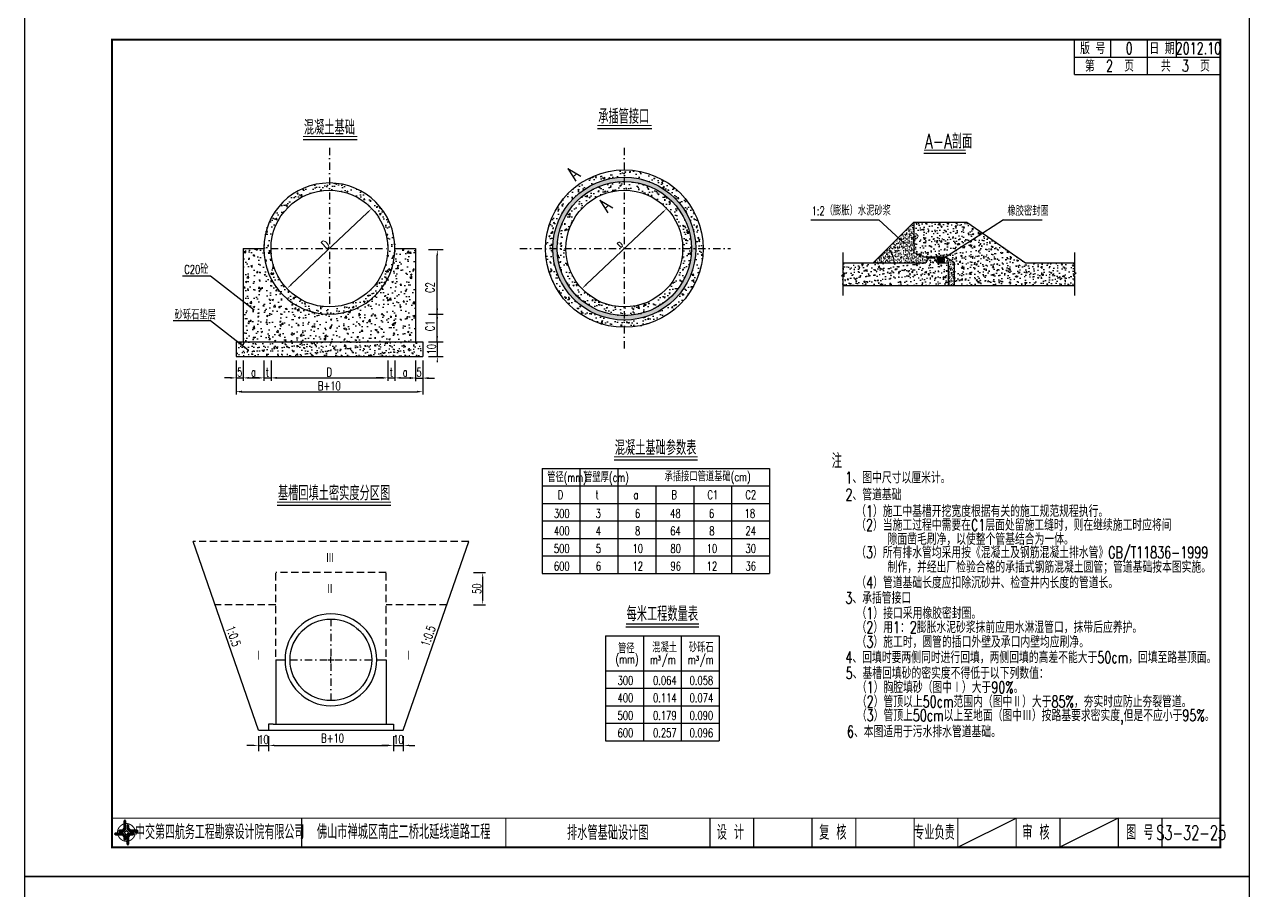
# Model space of a CAD drawing. Extents: x 5781 to 12795, y 1434 to 2653.
# Drawn here: x 10864.7 to 11284.7, y 1788.4 to 2085.4 of the extents above; entities that cross this region are included whole.
import ezdxf
from ezdxf.enums import TextEntityAlignment as Align

# ---------------------------------------------------------------- set-up
doc = ezdxf.new("R2010")
doc.units = 0
doc.header["$LTSCALE"] = 5
doc.linetypes.add('DASHDOT', pattern=[1, 0.5, -0.25, 0, -0.25])
doc.linetypes.add('HIDDEN', pattern=[0.375, 0.25, -0.125])
doc.layers.get('0').update_dxf_attribs({"linetype": 'CONTINUOUS'})
for name, color, linetype in [('中心线', 2, 'DASHDOT'), ('图框', 7, 'CONTINUOUS'), ('填充', 8, 'CONTINUOUS'), ('尺寸标注', 4, 'CONTINUOUS'), ('文字', 7, 'CONTINUOUS'), ('文字字符', 7, 'CONTINUOUS'), ('结构', 7, 'CONTINUOUS'), ('钢筋', 1, 'CONTINUOUS')]:
    doc.layers.add(name, color=color, linetype=linetype)
doc.styles.add('DESIGN', font='romans9_.shx', dxfattribs={"width": 0.8, "bigfont": 'hztxt.shx'})
doc.styles.get("Standard").update_dxf_attribs({"font": 'simplex1.shx', "width": 0.7, "bigfont": 'hztxt.shx'})
doc.styles.add('TEXT', font='simplex1.shx', dxfattribs={"width": 0.7, "bigfont": 'hztxt.shx'})
pattern_1 = [(50, (11296.766, 1796.047), (4.554617, -0.398477), [0.47625, -5.23875]), (355, (11296.766, 1796.047), (-0.88107, 4.776416), [0.381, -4.191]), (100.451, (11297.1457, 1796.014), (3.67356, 4.377917), [0.40475, -4.45225]), (46.1842, (11296.766, 1797.317), (6.77698, -1.05106), [0.71437, -7.85813]), (96.6356, (11297.331, 1797.2295), (5.9351, 6.18564), [0.60712, -6.67837]), (351.184, (11296.766, 1797.317), (5.93512, 6.18563), [0.5715, -6.2865]), (21, (11297.401, 1796.9996), (3.79037, -2.556638), [0.47625, -5.23875]), (326, (11297.401, 1796.9996), (1.54505, 4.6047), [0.381, -4.191]), (71.4514, (11297.717, 1796.7866), (5.33541, 2.04807), [0.40475, -4.45225]), (37.5, (11296.7662, 1796.0471), (0.077215, 2.113876), [0, -4.1402, 0, -4.2545, 0, -4.206875]), (7.5, (11296.7662, 1796.0471), (1.670492, 2.504514), [0, -2.4257, 0, -4.04495, 0, -1.603375]), (327.5, (11295.3501, 1796.0471), (3.389765, -0.143219), [0, -1.5875, 0, -4.953, 0, -6.57225]), (317.5, (11294.715, 1796.047), (3.70323, 0.635662), [0, -2.06375, 0, -3.2893, 0, -4.66725])]

# ---------------------------------------------------------------- blocks, each defined once
blk = doc.blocks.new('series')
at = {"width": 0.75}
for tag, height, p in [('页码', 4, (-35, -19)), ('图名', 5, (-220, -282)), ('图号', 5, (-20, -282))]:
    blk.add_attdef(tag, text='', height=height, dxfattribs=at).set_placement(p, align=Align.MIDDLE_CENTER)
blk = doc.blocks.new('tb')
at = {"lineweight": -3}
h = blk.add_hatch(color=256, dxfattribs=at)
h.paths.add_polyline_path([(-1.23, -0.13), (-3.78, -0.14), (-4.14, -0.41), (-1.4, -0.44), (-0.56, -1.24), (-0.54, -2.62), (-0.27, -2.2), (-0.26, -1.06)])
h.paths.add_polyline_path([(0.13, -1.08), (0.14, -3.86), (0.41, -4.26), (0.44, -1.24), (1.25, -0.43), (2.66, -0.43), (2.26, -0.16), (1.07, -0.15)])
h.paths.add_polyline_path([(1.08, 0.3), (3.62, 0.3), (4.02, 0.56), (1.25, 0.57), (0.43, 1.39), (0.43, 2.8), (0.16, 2.41), (0.15, 1.24)])
h.paths.add_polyline_path([(-0.28, 1.21), (-0.28, 3.99), (-0.56, 4.39), (-0.57, 1.41), (-1.38, 0.6), (-2.74, 0.56), (-2.33, 0.3), (-1.2, 0.29)])
for p, q in [((-0.56, 4.39), (-0.57, 1.41)), ((-1.38, 0.6), (-2.74, 0.56)), ((-0.57, 1.41), (-1.38, 0.6)), ((0.43, 2.8), (0.43, 1.39)), ((0.43, 1.39), (1.25, 0.57)), ((1.25, 0.57), (4.02, 0.56)), ((-4.14, -0.41), (-1.4, -0.44)), ((-1.4, -0.44), (-0.56, -1.24)), ((-0.56, -1.24), (-0.54, -2.62)), ((0.41, -4.26), (0.44, -1.24)), ((0.44, -1.24), (1.25, -0.43)), ((1.25, -0.43), (2.66, -0.43))]:
    blk.add_line(p, q, dxfattribs=at)
at = {"lineweight": -3, "flags": 128}
for points in [[(-0.9, 3.99), (-0.9, 1.58), (-1.53, 0.91), (-2.34, 0.91), (-2.74, 0.56), (-2.33, 0.3), (-1.2, 0.29), (-0.28, 1.21), (-0.28, 3.99), (-0.56, 4.39)], [(-0.04, 0.77), (0.68, 0.04), (-0.04, -0.69), (-0.77, 0.05)], [(3.62, 0.92), (1.43, 0.92), (0.77, 1.54), (0.77, 2.38), (0.43, 2.8), (0.16, 2.41), (0.15, 1.24), (1.08, 0.3), (3.62, 0.3), (4.02, 0.56)], [(-3.73, -0.76), (-1.54, -0.76), (-0.89, -1.39), (-0.89, -2.21), (-0.54, -2.62), (-0.27, -2.2), (-0.26, -1.06), (-1.23, -0.13), (-3.78, -0.14), (-4.14, -0.41)], [(0.75, -3.85), (0.75, -1.43), (1.4, -0.78), (2.26, -0.78), (2.66, -0.43), (2.26, -0.16), (1.07, -0.15), (0.13, -1.08), (0.14, -3.86), (0.41, -4.26)]]:
    blk.add_lwpolyline(points, close=True, dxfattribs=at)
at = {"lineweight": -3, "const_width": 0.35, "flags": 128}
for points in [[(-0.9, 3.02, 0.324167), (-3.16, -0.14)], [(2.88, 0.92, 0.324403), (-0.24, 3.15)], [(0.75, -2.86, 0.325418), (3.02, 0.26)], [(-2.98, -0.76, 0.322976), (0.14, -2.98)]]:
    blk.add_lwpolyline(points, format="xyb", dxfattribs=at)
blk = doc.blocks.new('DIM')
at = {"layer": '尺寸标注'}
blk.add_solid([(-1, -0.125), (-1, 0.125), (0, 0)], dxfattribs=at)
blk = doc.blocks.new('123')
at = {"layer": '图框'}
blk.add_lwpolyline([(6201.38, 2092.12), (6201.38, 2389.12), (5781.38, 2389.12), (5781.38, 2092.12)], close=True, dxfattribs=at)

msp = doc.modelspace()

# ---------------------------------------------------------------- hatches: boundary and pattern name
at = {"layer": '填充'}
h = msp.add_hatch(dxfattribs=at)
h.set_pattern_fill('AR-CONC', color=8, scale=0.025, style=0)
h.set_pattern_definition([(50, (11292.0665, 1796.047), (4.554617, -0.398477), [0.47625, -5.23875]), (355, (11292.0665, 1796.047), (-0.88107, 4.776416), [0.381, -4.191]), (100.451, (11292.446, 1796.014), (3.673563, 4.377917), [0.40475, -4.45225]), (46.1842, (11292.0665, 1797.317), (6.776976, -1.05106), [0.71437, -7.85813]), (96.6356, (11292.631, 1797.2295), (5.93511, 6.18564), [0.60712, -6.67837]), (351.184, (11292.0665, 1797.317), (5.93512, 6.18563), [0.5715, -6.2865]), (21, (11292.7015, 1796.9996), (3.790372, -2.556638), [0.47625, -5.23875]), (326, (11292.7015, 1796.9996), (1.54505, 4.6047), [0.381, -4.191]), (71.4514, (11293.0174, 1796.7866), (5.33541, 2.04807), [0.40475, -4.45225]), (37.5, (11292.0665, 1796.0471), (0.077215, 2.113876), [0, -4.1402, 0, -4.2545, 0, -4.206875]), (7.5, (11292.0665, 1796.0471), (1.670492, 2.504514), [0, -2.4257, 0, -4.04495, 0, -1.603375]), (327.5, (11290.6505, 1796.0471), (3.389765, -0.1432186), [0, -1.5875, 0, -4.953, 0, -6.57225]), (317.5, (11290.0155, 1796.047), (3.70323, 0.635662), [0, -2.06375, 0, -3.2893, 0, -4.66725])])
h.paths.add_polyline_path([(10969.1968, 2031.0095), (10969.1968, 2028.5095, -0.41421356), (10989.1968, 2008.5095), (10991.6968, 2008.5095, 0.41421356)])
h.paths.add_polyline_path([(10969.1968, 2028.5095), (10969.1968, 2031.0095, 0.41421356), (10946.6968, 2008.5095), (10949.1968, 2008.5095, -0.41421356)])
h.paths.add_polyline_path([(10949.1968, 2008.5095), (10946.6968, 2008.5095, 0.0984914), (10948.4095, 1999.8991, 0.30334668), (10969.1968, 1986.0095), (10969.1968, 1988.5095, -0.41421356)])
h.paths.add_polyline_path([(10969.1968, 1988.5095), (10969.1968, 1986.0095, 0.30334668), (10989.9841, 1999.8991, 0.0984914), (10991.6968, 2008.5095), (10989.1968, 2008.5095, -0.41421356)])
h = msp.add_hatch(dxfattribs=at)
h.set_pattern_fill('AR-CONC', color=256, scale=0.021, style=0)
h.set_pattern_definition([(50, (11268.309, 1864.5308), (3.82588, -0.33472), [0.40005, -4.40055]), (355, (11268.309, 1864.531), (-0.7401, 4.01219), [0.32004, -3.52044]), (100.451, (11268.628, 1864.503), (3.08579, 3.67745), [0.33999, -3.73989]), (46.1842, (11268.309, 1865.5976), (5.69266, -0.88289), [0.60007, -6.60082]), (96.6356, (11268.7835, 1865.524), (4.98549, 5.19594), [0.50998, -5.60983]), (351.184, (11268.309, 1865.5976), (4.9855, 5.19593), [0.48006, -5.28066]), (21, (11268.8425, 1865.331), (3.18391, -2.147576), [0.40005, -4.40055]), (326, (11268.8425, 1865.331), (1.29784, 3.86795), [0.32004, -3.52044]), (71.4514, (11269.108, 1865.152), (4.481746, 1.72038), [0.33999, -3.73989]), (37.5, (11268.3091, 1864.5308), (0.064861, 1.775656), [0, -3.477768, 0, -3.57378, 0, -3.533775]), (7.5, (11268.3091, 1864.5308), (1.403213, 2.103792), [0, -2.037588, 0, -3.397758, 0, -1.346835]), (327.5, (11267.1196, 1864.5308), (2.847402, -0.120304), [0, -1.3335, 0, -4.16052, 0, -5.52069]), (317.5, (11266.5862, 1864.5308), (3.110713, 0.533956), [0, -1.73355, 0, -2.763012, 0, -3.92049])])
h.paths.add_polyline_path([(11145.2324, 2003.6197), (11145.2324, 2000.2149), (11145.7789, 2000.2149), (11144.7608, 1999.1968), (11145.2324, 1999.1968), (11145.2324, 1995.8947), (11181.4574, 1995.8947), (11181.4574, 2003.6197), (11177.5734, 2003.6197), (11176.6801, 2005.213), (11174.5801, 2005.213), (11173.6869, 2003.6197)])
h.paths.add_polyline_path([(11224.6618, 1995.8947), (11224.6618, 1999.1968), (11224.1903, 1999.1968), (11225.2084, 2000.2149), (11224.6618, 2000.2149), (11224.6618, 2003.6197), (11207.9287, 2003.6197), (11193.2062, 2013.7871), (11180.7127, 2005.7197), (11181.4574, 2005.7197), (11183.5574, 2003.6197), (11183.5574, 1995.8947)])
h.paths.add_polyline_path([(11169.5945, 2017.5247), (11169.5945, 2007.1435), (11172.8981, 2005.7197), (11180.7127, 2005.7197), (11193.2062, 2013.7871), (11187.794, 2017.5247)])
h = msp.add_hatch(dxfattribs=at)
h.set_pattern_fill('AR-SAND', color=256, scale=0.021, style=0)
h.set_pattern_definition([(37.5, (11268.3091, 1859.6944), (-0.0336007, 1.0277678), [0, -0.810768, 0, -0.90678, 0, -0.866775]), (7.5, (11268.3091, 1859.6944), (0.943999, 1.505333), [0, -0.437388, 0, -0.730758, 0, -0.280035]), (327.5, (11267.653, 1859.6944), (1.661084, 0.003018), [0, -0.2667, 0, -0.96012, 0, -1.25349]), (317.5, (11267.653, 1859.6944), (1.603469, 0.468152), [0, -0.13335, 0, -0.629412, 0, -0.72009])])
h.paths.add_polyline_path([(11169.5945, 2007.1435), (11169.5945, 2017.5247), (11155.6895, 2003.6197), (11173.6869, 2003.6197), (11174.5801, 2005.213), (11176.6801, 2005.213), (11177.5734, 2003.6197), (11178.7785, 2003.6197, -0.41421356), (11177.7285, 2004.6697, -0.41421356), (11178.7785, 2005.7197), (11172.8981, 2005.7197)])
h.paths.add_polyline_path([(11183.5574, 2003.6197), (11180.546, 2005.612), (11179.74, 2005.0916, -0.10374585), (11179.8285, 2004.6697, -0.41421356), (11178.7785, 2003.6197), (11181.4574, 2003.6197), (11181.4574, 1995.8947), (11183.5574, 1995.8947)])
h.paths.add_polyline_path([(11164.6549, 2009.3453), (11166.3775, 2004.9728), (11163.4467, 2003.8181), (11161.7241, 2008.1907)], flags=24)
at = {"layer": '尺寸标注'}
h = msp.add_hatch(dxfattribs=at)
h.set_pattern_fill('AR-CONC', color=8, scale=0.025, style=0)
h.set_pattern_definition(pattern_1)
edge = h.paths.add_edge_path()
edge.add_arc((11070.3303, 2008.5095), 27, 0, 360)
edge = h.paths.add_edge_path(flags=16)
edge.add_arc((11070.3303, 2008.5095), 24.5, 0, 360)
h = msp.add_hatch(dxfattribs=at)
h.set_pattern_fill('AR-SAND', color=8, scale=0.025, style=0)
h.set_pattern_definition([(37.5, (11296.7662, 1796.0471), (-0.0400008, 1.223533), [0, -0.9652, 0, -1.0795, 0, -1.031875]), (7.5, (11296.7662, 1796.0471), (1.123808, 1.792063), [0, -0.5207, 0, -0.86995, 0, -0.333375]), (327.5, (11295.9851, 1796.0471), (1.977481, 0.003593), [0, -0.3175, 0, -1.143, 0, -1.49225]), (317.5, (11295.9851, 1796.0471), (1.908891, 0.557323), [0, -0.15875, 0, -0.7493, 0, -0.85725])])
edge = h.paths.add_edge_path()
edge.add_arc((11070.3303, 2008.5095), 24.5, 0, 360)
edge = h.paths.add_edge_path(flags=16)
edge.add_arc((11070.3303, 2008.5095), 23, 0, 360)
h = msp.add_hatch(dxfattribs=at)
h.set_pattern_fill('AR-CONC', color=8, scale=0.025, style=0)
h.set_pattern_definition(pattern_1)
h.paths.add_polyline_path([(11093.3303, 2008.5095, 1), (11047.3303, 2008.5095, 1)])
h.paths.add_polyline_path([(11090.3303, 2008.5095, 1), (11050.3303, 2008.5095, 1)], flags=16)
at = {"layer": '尺寸标注', "ltscale": 0.5}
h = msp.add_hatch(dxfattribs=at)
h.set_pattern_fill('AR-CONC', color=8, scale=0.03, style=0)
h.set_pattern_definition([(50, (999.5347, 3e-14), (5.46554, -0.4781726), [0.5715, -6.2865]), (355, (999.5347, 3e-14), (-1.0572848, 5.7316993), [0.4572, -5.0292]), (100.451, (999.99, -0.04), (4.408275, 5.2535006), [0.4857, -5.3427]), (46.1842, (999.5347, 1.524), (8.1323712, -1.26127), [0.85725, -9.42975]), (96.6356, (1000.212, 1.419), (7.122127, 7.4227667), [0.72855, -8.01405]), (351.184, (999.535, 1.524), (7.122138, 7.4227535), [0.6858, -7.5438]), (21, (1000.2967, 1.143), (4.5484464, -3.0679656), [0.5715, -6.2865]), (326, (1000.2967, 1.143), (1.854061, 5.525639), [0.4572, -5.0292]), (71.4514, (1000.6757, 0.8873), (6.4024947, 2.4576857), [0.4857, -5.3427]), (37.5, (999.5347, 3e-14), (0.0926581, 2.53665117), [0, -4.96824, 0, -5.1054, 0, -5.04825]), (7.5, (999.5347, 3e-14), (2.0045899, 3.00541724), [0, -2.91084, 0, -4.85394, 0, -1.92405]), (327.5, (997.8354, 3e-14), (4.06771786, -0.1718623), [0, -1.905, 0, -5.9436, 0, -7.8867]), (317.5, (997.0734, 3e-14), (4.4438754, 0.7627947), [0, -2.4765, 0, -3.94716, 0, -5.6007])])
edge = h.paths.add_edge_path()
edge.add_arc((10969.1968, 2008.5095), 22.5, 180, 360)
edge.add_line((10991.6968, 2008.5095), (10998.6968, 2008.5095))
edge.add_line((10998.6968, 2008.5095), (10998.6968, 1976.5095))
edge.add_line((10998.6968, 1976.5095), (10939.6968, 1976.5095))
edge.add_line((10939.6968, 1976.5095), (10939.6968, 2008.5095))
edge.add_line((10939.6968, 2008.5095), (10946.6968, 2008.5095))
edge = h.paths.add_edge_path(flags=17)
edge.add_line((10991.6968, 2008.5095), (10996.1968, 2008.5095))
h = msp.add_hatch(dxfattribs=at)
h.set_pattern_fill('AR-SAND', color=8, scale=0.05, style=0)
h.set_pattern_definition([(37.5, (999.5347, 3e-14), (-0.08000156, 2.4470662), [0, -1.9304, 0, -2.159, 0, -2.06375]), (7.5, (999.5347, 3e-14), (2.2476164, 3.5841255), [0, -1.0414, 0, -1.7399, 0, -0.66675]), (327.5, (997.9726, 3e-14), (3.95496185, 0.00718592), [0, -0.635, 0, -2.286, 0, -2.9845]), (317.5, (997.9726, 3e-14), (3.8177823, 1.1146466), [0, -0.3175, 0, -1.4986, 0, -1.7145])])
h.paths.add_polyline_path([(10937.1968, 1971.5095), (11001.1968, 1971.5095), (11001.1968, 1976.5095), (10937.1968, 1976.5095)])
at = {"layer": '结构'}
h = msp.add_hatch(dxfattribs=at)
h.set_pattern_fill('NET', color=256, scale=0.14, style=0)
h.set_pattern_definition([(0, (11268.3091, 1859.69438), (0, 0.4445), []), (90, (11268.3091, 1859.69438), (-0.4445, 3e-17), [])])
h.paths.add_polyline_path([(11179.8285, 2004.6697, 1), (11177.7285, 2004.6697, 1)])

# ---------------------------------------------------------------- linework, layer by layer
for p, q in [((11061.1285, 2049.7202), (11079.716, 2049.7202)), ((10960.202, 2045.9507), (10978.7895, 2045.9507)), ((11173.0734, 2041.2399), (11187.4006, 2041.2399)), ((11066.7915, 1936.1081), (11095.4588, 1936.1081)), ((10951.299, 1920.5412), (10990.2778, 1920.5412)), ((11070.8482, 1878.7386), (11095.8885, 1878.7386))]:
    msp.add_line(p, q)
at = {"const_width": 0.4}
for points in [[(11061.1285, 2050.7202), (11079.716, 2050.7202)], [(10960.202, 2046.9507), (10978.7895, 2046.9507)], [(11173.0734, 2042.2399), (11187.4006, 2042.2399)], [(11066.7915, 1937.1081), (11095.4588, 1937.1081)], [(10951.299, 1921.5412), (10990.2778, 1921.5412)], [(11070.8482, 1879.7386), (11095.8885, 1879.7386)]]:
    msp.add_lwpolyline(points, dxfattribs=at)
at = {"layer": '中心线'}
for p, q in [((10969.1968, 2043.1062), (10969.1968, 1988.5095)), ((11070.3303, 2043.1062), (11070.3303, 1973.549)), ((10949.1968, 2008.5095), (10989.1968, 2008.5095)), ((11034.4688, 2008.5095), (11106.7807, 2008.5095)), ((10969.7422, 1881.4757), (10969.7422, 1853.4757)), ((10955.7422, 1867.4757), (10983.7422, 1867.4757))]:
    msp.add_line(p, q, dxfattribs=at)
at = {"layer": '图框'}
for p, q in [((11224.6766, 2068.1933), (11224.6766, 2080.1933)), ((11237.1766, 2074.1933), (11237.1766, 2080.1933)), ((11249.6766, 2074.1933), (11249.6766, 2080.1933)), ((11259.6766, 2074.1933), (11259.6766, 2080.1933)), ((11224.6766, 2074.1933), (11274.6766, 2074.1933)), ((11249.6766, 2068.1933), (11249.6766, 2074.1933)), ((11224.6766, 2068.1933), (11274.6766, 2068.1933)), ((11184.6766, 1803.1933), (11204.6766, 1813.1933)), ((11239.6766, 1813.1933), (11219.6766, 1803.1933))]:
    msp.add_line(p, q, dxfattribs=at)
for points, const_width in [([(11274.6766, 2080.1933), (10894.6766, 2080.1933), (10894.6766, 1803.1933), (11274.6766, 1803.1933), (11274.6766, 2080.1933)], 0.7), ([(10894.6766, 1813.1933), (11274.6766, 1813.1933)], 0.4), ([(10959.6766, 1813.1933), (10959.6766, 1803.1933)], 0.4), ([(11029.6766, 1803.1933), (11029.6766, 1813.1933)], 0.4), ([(11099.6766, 1803.1933), (11099.6766, 1813.1933)], 0.4), ([(11114.6766, 1803.1933), (11114.6766, 1813.1933)], 0.4), ([(11134.6766, 1803.1933), (11134.6766, 1813.1933)], 0.4), ([(11149.6766, 1803.1933), (11149.6766, 1813.1933)], 0.4), ([(11169.6766, 1803.1933), (11169.6766, 1813.1933)], 0.4), ([(11169.6766, 1803.1933), (11169.6766, 1813.1933)], 0.4), ([(11184.6766, 1803.1933), (11184.6766, 1813.1933)], 0.4), ([(11204.6766, 1803.1933), (11204.6766, 1813.1933)], 0.4), ([(11219.6766, 1803.1933), (11219.6766, 1813.1933)], 0.4), ([(11239.6766, 1803.1933), (11239.6766, 1813.1933)], 0.4), ([(11254.6766, 1803.1933), (11254.6766, 1813.1933)], 0.4)]:
    msp.add_lwpolyline(points, dxfattribs=dict(at, const_width=const_width))
at = {"layer": '尺寸标注'}
for p, q in [((10956.1163, 1996.145), (10982.2774, 2020.8739)), ((11057.2498, 1996.145), (11083.4108, 2020.8739)), ((11134.25, 2018.4191), (11157.5533, 2018.4191)), ((11157.5533, 2018.4191), (11166.3443, 2010.2837)), ((11200.3795, 2018.4191), (11179.0983, 2004.6772)), ((11200.3795, 2018.4191), (11213.5528, 2018.4191)), ((11003.1968, 2008.2089), (11008.2106, 2008.2089)), ((11006.2106, 1976.5095), (11006.2106, 2006.2089)), ((10918.7955, 1999.1549), (10928.4532, 1999.1549)), ((10928.4532, 1999.1549), (10943.4349, 1987.5328)), ((10915.6444, 1983.8038), (10928.4532, 1983.8038)), ((10928.4532, 1983.8038), (10941.3303, 1973.8143)), ((11003.1968, 1986.0095), (11008.2106, 1986.0095)), ((11003.1968, 1986.0095), (11008.2106, 1986.0095)), ((11006.2106, 1976.5095), (11006.2106, 1985.5095)), ((11003.1968, 1976.5095), (11008.2106, 1976.5095)), ((11003.1968, 1976.5095), (11008.2106, 1976.5095)), ((11006.2106, 1976.5095), (11006.2106, 1971.5095)), ((11006.2106, 1974.5095), (11006.2106, 1972.5095)), ((11003.1968, 1971.5095), (11008.2106, 1971.5095)), ((11018.6299, 1897.3757), (11022.7714, 1897.3757)), ((11021.7714, 1888.3757), (11021.7714, 1895.3757)), ((11018.6299, 1886.3757), (11022.7714, 1886.3757)), ((10944.9548, 1841.3159), (10944.9548, 1836.1261)), ((10948.2795, 1841.3159), (10948.2795, 1836.1261)), ((10948.2795, 1841.3159), (10948.2795, 1836.1261)), ((10991.2048, 1841.3159), (10991.2048, 1836.1261)), ((10991.2048, 1841.3159), (10991.2048, 1836.1261)), ((10994.5295, 1841.3159), (10994.5295, 1836.1261)), ((10942.9548, 1838.1261), (10940.9548, 1838.1261)), ((10944.9548, 1838.1261), (10948.2795, 1838.1261)), ((10950.2795, 1838.1261), (10989.2048, 1838.1261)), ((10950.2795, 1838.1261), (10952.2795, 1838.1261)), ((10989.2048, 1838.1261), (10987.2048, 1838.1261)), ((10991.2048, 1838.1261), (10994.5295, 1838.1261)), ((10996.5295, 1838.1261), (10998.5295, 1838.1261))]:
    msp.add_line(p, q, dxfattribs=at)
at = {"layer": '尺寸标注', "color": 2}
for p, q in [((10982.4595, 2023.5927), (10982.3569, 2023.7012)), ((10953.3916, 1996.1161), (10953.289, 1996.2246)), ((10979.0261, 1878.034), (10978.9542, 1878.1099)), ((10958.6785, 1858.8003), (10958.6067, 1858.8763))]:
    msp.add_line(p, q, dxfattribs=at)
at = {"layer": '尺寸标注', "ltscale": 0.5}
for p, q in [((10937.1968, 1970.1688), (10937.1968, 1963.1688)), ((10939.6968, 1970.1688), (10939.6968, 1963.1688)), ((10939.6968, 1970.1688), (10939.6968, 1963.1688)), ((10946.6968, 1970.1688), (10946.6968, 1963.1688)), ((10946.6968, 1970.1688), (10946.6968, 1963.1688)), ((10949.1968, 1970.1688), (10949.1968, 1963.1688)), ((10949.1968, 1970.1688), (10949.1968, 1963.1688)), ((10989.1968, 1970.1688), (10989.1968, 1963.1688)), ((10989.1968, 1970.1688), (10989.1968, 1963.1688)), ((10991.6968, 1970.1688), (10991.6968, 1963.1688)), ((10991.6968, 1970.1688), (10991.6968, 1963.1688)), ((10998.6968, 1970.1688), (10998.6968, 1963.1688)), ((10998.6968, 1970.0969), (10998.6968, 1963.0969)), ((11001.1968, 1970.0969), (11001.1968, 1963.0969)), ((10937.1968, 1969.5095), (10937.1968, 1964.9458)), ((10939.6968, 1969.5095), (10939.6968, 1964.9458)), ((10939.6968, 1969.5095), (10939.6968, 1964.9458)), ((10935.1968, 1964.1688), (10933.1968, 1964.1688)), ((10937.1968, 1965.4459), (10937.1968, 1958.4459)), ((10937.1968, 1964.1688), (10939.6968, 1964.1688)), ((10941.6968, 1964.1688), (10944.6968, 1964.1688)), ((10941.6968, 1964.1688), (10943.6968, 1964.1688)), ((10944.6968, 1964.1688), (10942.6968, 1964.1688)), ((10946.6968, 1964.1688), (10949.1968, 1964.1688)), ((10951.1968, 1964.1688), (10987.1968, 1964.1688)), ((10951.1968, 1964.1688), (10953.1968, 1964.1688)), ((10987.1968, 1964.1688), (10985.1968, 1964.1688)), ((10989.1968, 1964.1688), (10991.6968, 1964.1688)), ((10993.6968, 1964.1688), (10996.6968, 1964.1688)), ((10993.6968, 1964.1688), (10995.6968, 1964.1688)), ((10996.6968, 1964.0969), (10994.6968, 1964.0969)), ((10998.6968, 1964.0969), (11001.1968, 1964.0969)), ((11001.1968, 1965.4459), (11001.1968, 1958.4459)), ((11003.1968, 1964.0969), (11005.1968, 1964.0969)), ((10939.1968, 1959.4459), (10999.1968, 1959.4459))]:
    msp.add_line(p, q, dxfattribs=at)
at = {"layer": '尺寸标注'}
msp.add_arc((11155.6895, 2003.6197), 7.1339, 11.262125, 33.737875, dxfattribs=at)
at = {"layer": '尺寸标注', "ltscale": 0.5}
for points in [[(10935.1968, 1964.5021), (10935.1968, 1963.8354), (10937.1968, 1964.1688)], [(10941.6968, 1964.5021), (10941.6968, 1963.8354), (10939.6968, 1964.1688)], [(10941.6968, 1964.5021), (10941.6968, 1963.8354), (10939.6968, 1964.1688)], [(10944.6968, 1964.5021), (10944.6968, 1963.8354), (10946.6968, 1964.1688)], [(10944.6968, 1964.5021), (10944.6968, 1963.8354), (10946.6968, 1964.1688)], [(10951.1968, 1964.5021), (10951.1968, 1963.8354), (10949.1968, 1964.1688)], [(10951.1968, 1964.5021), (10951.1968, 1963.8354), (10949.1968, 1964.1688)], [(10987.1968, 1964.5021), (10987.1968, 1963.8354), (10989.1968, 1964.1688)], [(10987.1968, 1964.5021), (10987.1968, 1963.8354), (10989.1968, 1964.1688)], [(10993.6968, 1964.5021), (10993.6968, 1963.8354), (10991.6968, 1964.1688)], [(10993.6968, 1964.5021), (10993.6968, 1963.8354), (10991.6968, 1964.1688)], [(10996.6968, 1964.5021), (10996.6968, 1963.8354), (10998.6968, 1964.1688)], [(10996.6968, 1964.4302), (10996.6968, 1963.7636), (10998.6968, 1964.0969)], [(11003.1968, 1964.4302), (11003.1968, 1963.7636), (11001.1968, 1964.0969)], [(10939.1968, 1959.7792), (10939.1968, 1959.1125), (10937.1968, 1959.4459)], [(10999.1968, 1959.7792), (10999.1968, 1959.1125), (11001.1968, 1959.4459)]]:
    msp.add_solid(points, dxfattribs=at)
at = {"layer": '文字'}
for points in [[(11051.1034, 2036.9814, 0, 0.7, 0), (11049.6892, 2035.5672, 0, 0, 0), (11047.9214, 2033.7994, 0, 0, 0), (11051.3133, 2030.4076, 0, 0, 0)], [(11066.3788, 2021.8218, 0, 0.7, 0), (11064.986, 2020.3864, 0, 0, 0), (11063.2451, 2018.5922, 0, 0, 0), (11059.8025, 2021.9325, 0, 0, 0)]]:
    msp.add_lwpolyline(points, format="xyseb", dxfattribs=at)
at = {"layer": '文字字符', "color": 1, "linetype": 'ByBlock'}
for p, q in [((11042.1252, 1933.1081), (11042.1252, 1897.1081)), ((11042.1252, 1933.1081), (11120.1252, 1933.1081)), ((11120.1252, 1933.1081), (11120.1252, 1897.1081)), ((11042.1252, 1897.1081), (11120.1252, 1897.1081)), ((11063.8684, 1875.7386), (11063.8684, 1839.7386)), ((11063.8684, 1875.7386), (11102.8684, 1875.7386)), ((11102.8684, 1875.7386), (11102.8684, 1839.7386)), ((11063.8684, 1839.7386), (11102.8684, 1839.7386))]:
    msp.add_line(p, q, dxfattribs=at)
at = {"layer": '文字字符', "linetype": 'ByBlock'}
for p, q in [((11055.1252, 1933.1081), (11055.1252, 1897.1081)), ((11068.1252, 1933.1081), (11068.1252, 1897.1081)), ((11042.1252, 1927.1081), (11120.1252, 1927.1081)), ((11081.1252, 1927.1081), (11081.1252, 1897.1081)), ((11094.1252, 1927.1081), (11094.1252, 1897.1081)), ((11107.1252, 1927.1081), (11107.1252, 1897.1081)), ((11042.1252, 1921.1081), (11120.1252, 1921.1081)), ((11042.1252, 1921.1081), (11120.1252, 1921.1081)), ((11042.1252, 1915.1081), (11120.1252, 1915.1081)), ((11042.1252, 1909.1081), (11120.1252, 1909.1081)), ((11042.1252, 1903.1081), (11120.1252, 1903.1081)), ((11076.8684, 1875.7386), (11076.8684, 1839.7386)), ((11089.8684, 1875.7386), (11089.8684, 1839.7386)), ((11063.8684, 1863.7386), (11102.8684, 1863.7386)), ((11063.8684, 1863.7386), (11102.8684, 1863.7386)), ((11063.8684, 1857.7386), (11102.8684, 1857.7386)), ((11063.8684, 1851.7386), (11102.8684, 1851.7386)), ((11063.8684, 1845.7386), (11102.8684, 1845.7386))]:
    msp.add_line(p, q, dxfattribs=at)
at = {"layer": '结构'}
for p, q in [((11169.5945, 2017.5247), (11155.6895, 2003.6197)), ((11145.2324, 2007.1197), (11145.2324, 2000.2149)), ((11224.6618, 2007.1197), (11224.6618, 2000.2149)), ((11145.7789, 2000.2149), (11144.7608, 1999.1968)), ((11145.2324, 2000.2149), (11145.7789, 2000.2149)), ((11225.2084, 2000.2149), (11224.1903, 1999.1968)), ((11224.6618, 2000.2149), (11225.2084, 2000.2149)), ((11144.7608, 1999.1968), (11145.2324, 1999.1968)), ((11145.2324, 1999.1968), (11145.2324, 1992.3947)), ((11181.4574, 1995.8947), (11183.5574, 1995.8947)), ((11224.1903, 1999.1968), (11224.6618, 1999.1968)), ((11224.6618, 1999.1968), (11224.6618, 1992.3947))]:
    msp.add_line(p, q, dxfattribs=at)
at = {"layer": '结构', "color": 1}
for p, q in [((10939.6968, 2008.5095), (10946.6968, 2008.5095)), ((10991.6968, 2008.5095), (10996.1968, 2008.5095)), ((10991.6968, 2008.5095), (10998.6968, 2008.5095))]:
    msp.add_line(p, q, dxfattribs=at)
at = {"layer": '结构', "linetype": 'HIDDEN', "ltscale": 2}
for p, q in [((11017.0124, 1908.0111), (10922.4719, 1908.0111)), ((10950.8422, 1868.4757), (10950.8422, 1897.3757)), ((10988.6422, 1897.3757), (10950.8422, 1897.3757)), ((10988.6422, 1868.4757), (10988.6422, 1897.3757)), ((10950.8422, 1886.3757), (10929.9907, 1886.3757)), ((11009.4937, 1886.3757), (10988.6422, 1886.3757))]:
    msp.add_line(p, q, dxfattribs=at)
at = {"layer": '结构', "color": 2}
for p, q in [((10968.7422, 1867.4757), (10970.7422, 1867.4757)), ((10969.7422, 1866.4757), (10969.7422, 1868.4757))]:
    msp.add_line(p, q, dxfattribs=at)
at = {"layer": '结构'}
msp.add_circle((11178.7785, 2004.6697), 1.05, dxfattribs=at)
at = {"layer": '钢筋'}
for p, q in [((11169.5945, 2017.5247), (11169.5945, 2007.1435)), ((11169.5945, 2017.5247), (11187.794, 2017.5247)), ((11187.794, 2017.5247), (11207.9287, 2003.6197)), ((10939.6968, 2008.5095), (10939.6968, 1976.5095)), ((10998.6968, 2008.5095), (10998.6968, 1976.5095)), ((11145.2324, 2003.6197), (11173.6869, 2003.6197)), ((11172.8981, 2005.7197), (11169.5945, 2007.1435)), ((11172.8981, 2005.7197), (11180.3833, 2005.7197)), ((11174.5801, 2005.213), (11173.6869, 2003.6197)), ((11176.6801, 2005.213), (11174.5801, 2005.213)), ((11177.5734, 2003.6197), (11176.6801, 2005.213)), ((11177.5734, 2003.6197), (11181.4574, 2003.6197)), ((11183.5574, 2003.6197), (11180.3833, 2005.7197)), ((11181.4574, 1995.8947), (11181.4574, 2003.6197)), ((11183.5574, 1995.8947), (11183.5574, 2003.6197)), ((11207.9287, 2003.6197), (11224.6618, 2003.6197)), ((11145.2324, 1995.8947), (11181.4574, 1995.8947)), ((11183.5574, 1995.8947), (11224.6618, 1995.8947)), ((10937.1968, 1976.5095), (11001.1968, 1976.5095)), ((10937.1968, 1976.5095), (10937.1968, 1971.5095)), ((11001.1968, 1976.5095), (11001.1968, 1971.5095)), ((10937.1968, 1971.5095), (11001.1968, 1971.5095)), ((10944.9548, 1843.3159), (10922.4719, 1908.0111)), ((10994.5295, 1843.3159), (11017.0124, 1908.0111)), ((10950.8422, 1867.4757), (10950.8422, 1845.4257)), ((10950.8422, 1867.4757), (10953.9922, 1867.4757)), ((10985.4922, 1867.4757), (10988.6422, 1867.4757)), ((10988.6422, 1867.4757), (10988.6422, 1845.4257)), ((10948.2795, 1845.4257), (10948.2795, 1843.3159)), ((10949.9672, 1845.4257), (10948.2795, 1845.4257)), ((10949.9672, 1845.4257), (10989.5172, 1845.4257)), ((10989.5172, 1845.4257), (10991.2048, 1845.4257)), ((10991.2048, 1845.4257), (10991.2048, 1843.3159)), ((10944.9548, 1843.3159), (10994.5295, 1843.3159))]:
    msp.add_line(p, q, dxfattribs=at)
for centre, radius in [((11070.3303, 2008.5095), 27), ((11070.3303, 2008.5095), 24.5), ((11070.3303, 2008.5095), 23), ((10969.1968, 2008.5095), 20), ((11070.3303, 2008.5095), 20), ((10969.7422, 1867.4757), 14)]:
    msp.add_circle(centre, radius, dxfattribs=at)
for centre, radius, start, end in [((10969.1968, 2008.5095), 22.5, 0, 180), ((10969.1968, 2008.5095), 22.5, 180, 0), ((10969.7422, 1867.4757), 15.75, 0, 180), ((10969.7422, 1867.4757), 15.75, 180, 0)]:
    msp.add_arc(centre, radius, start, end, dxfattribs=at)

# ---------------------------------------------------------------- block references
at = {"layer": '图框'}
ref = msp.add_blockref('series', (11284.6766, 2090.1933), dxfattribs=at)
ref.add_attrib('页码', '第  2  页    共  3  页', dxfattribs={"layer": '0', "height": 4, "width": 0.7}).set_placement((11249.6766, 2071.1933), align=Align.MIDDLE_CENTER)
ref.add_attrib('图名', '排水管基础设计图', dxfattribs={"layer": '0', "height": 5, "width": 0.7}).set_placement((11064.6766, 1808.1933), align=Align.MIDDLE_CENTER)
ref.add_attrib('图号', 'S3-32-25', dxfattribs={"layer": '0', "height": 5, "width": 0.65}).set_placement((11264.6766, 1808.1933), align=Align.MIDDLE_CENTER)
at = {"layer": '图框', "lineweight": -3}
msp.add_blockref('tb', (10899.6723, 1808.1987), dxfattribs=at)
at = {"layer": '尺寸标注'}
for p in [(5083.2998, -298.9274), (5083.2998, -595.9274)]:
    msp.add_blockref('123', p, dxfattribs=at)
at = {"layer": '尺寸标注', "yscale": 2, "zscale": 2}
for p, xscale, rotation in [((10983.7308, 2022.2478), 2.000000000000244, 43.3879338557736), ((11006.2106, 2008.2089), 2, 90), ((10954.6629, 1994.7711), 2.000000000000244, 223.3879338557736), ((11055.7963, 1994.7711), 2.000000000000244, 223.3879338557736), ((11006.2106, 1986.0095), 2, 270), ((11006.2106, 1986.0095), 2, 270), ((11006.2106, 1986.5095), -2, 269.9999999999837), ((11006.2106, 1976.5095), 2, 270), ((11006.2106, 1976.5095), 2, 90), ((11006.2106, 1971.5095), 2, 90), ((11021.7714, 1897.3757), 2, 90), ((11021.7714, 1886.3757), 2, 270), ((10948.2795, 1838.1261), 2, 180), ((10948.2795, 1838.1261), 2, 180), ((10994.5295, 1838.1261), 2, 180)]:
    msp.add_blockref('DIM', p, dxfattribs=dict(at, xscale=xscale, rotation=rotation))
at = {"layer": '尺寸标注', "color": 2}
for p, xscale, yscale, zscale, rotation in [((11084.8643, 2022.2478), 2.000000000000244, 2, 2, 43.3879338557736), ((11160.7339, 2008.6641), 1.399999999999963, 1.399999999999864, 1.4, 129.3689373679172), ((11162.8234, 2003.6197), 1.399999999999894, 1.399999999999864, 1.4, 275.6310626320906)]:
    msp.add_blockref('DIM', p, dxfattribs=dict(at, xscale=xscale, yscale=yscale, zscale=zscale, rotation=rotation))
at = {"layer": '尺寸标注', "xscale": 2, "yscale": 2, "zscale": 2}
for p in [(10944.9548, 1838.1261), (10991.2048, 1838.1261), (10991.2048, 1838.1261)]:
    msp.add_blockref('DIM', p, dxfattribs=at)

# ---------------------------------------------------------------- texts
at = {"color": 7, "width": 0.7}
for s, height, p in [('注', 5, (11141.4283, 1933.2169)), ('6、本图适用于污水排水管道基础。', 4, (11146.6534, 1840.8815))]:
    msp.add_text(s, height=height, dxfattribs=at).set_placement(p)
at = {"layer": '图框'}
for s, height, width, p in [('版 号', 4, 0.7, (11230.9266, 2077.1933)), ('0', 4, 0.7, (11243.4266, 2077.1933)), ('日 期', 4, 0.7, (11254.6766, 2077.1933)), ('2012.10', 4, 0.7, (11267.1766, 2077.1933)), ('中交第四航务工程勘察设计院有限公司', 5, 0.65, (10931.6074, 1808.4418)), ('佛山市禅城区南庄二桥北延线道路工程', 5, 0.7, (10994.6766, 1808.508)), ('设 计', 5, 0.7, (11106.7212, 1808.2879)), ('复 核', 5, 0.7, (11141.8161, 1808.2879)), ('专业负责', 5, 0.7, (11176.6668, 1808.2879)), ('审 核', 5, 0.7, (11211.4406, 1808.2879)), ('图 号', 5, 0.7, (11247.0598, 1808.2879))]:
    msp.add_text(s, height=height, dxfattribs=dict(at, width=width)).set_placement(p, align=Align.MIDDLE_CENTER)
at = {"layer": '尺寸标注', "style": 'TEXT', "width": 0.8}
msp.add_text('D', height=2, rotation=43.387934, dxfattribs=at).set_placement((11069.0343, 2008.6605))
at = {"layer": '尺寸标注', "color": 7, "width": 0.7}
for s, p in [('C2', (11005.2106, 1993.2973)), ('C1', (11005.2106, 1980.186))]:
    msp.add_text(s, height=3, rotation=90, dxfattribs=at).set_placement(p)
msp.add_text('B+10', height=3, dxfattribs=at).set_placement((10966.3898, 1839.1261))
at = {"layer": '尺寸标注', "char_height": 3, "attachment_point": 5}
for s, insert, rotation in [('\\A1;D', (10967.823, 2009.9629), 43.387934), ('\\A1;50', (11019.7714, 1891.8757), 90)]:
    msp.add_mtext(s, dxfattribs=dict(at, insert=insert, rotation=rotation))
at = {"layer": '尺寸标注', "insert": (11164.0508, 2006.5817), "char_height": 2.1, "attachment_point": 5, "rotation": 291.50268, "style": 'DESIGN'}
msp.add_mtext('\\A1;45°', dxfattribs=at)
at = {"layer": '尺寸标注', "color": 7, "insert": (11004.2106, 1974.0095), "char_height": 3, "attachment_point": 5, "rotation": 90}
msp.add_mtext('\\A1;10', dxfattribs=at)
at = {"layer": '尺寸标注', "color": 7, "ltscale": 0.5, "char_height": 3, "attachment_point": 5}
for s, insert in [('\\A1;5', (10938.4468, 1966.1688)), ('\\A1;a', (10943.1968, 1966.1688)), ('t', (10947.9468, 1966.1688)), ('\\A1;D', (10969.1968, 1966.1688)), ('t', (10990.4468, 1966.1688)), ('\\A1;a', (10995.1968, 1966.1688)), ('\\A1;5', (10999.9468, 1966.0969)), ('\\A1;B+10', (10969.1968, 1961.4459))]:
    msp.add_mtext(s, dxfattribs=dict(at, insert=insert))
at = {"layer": '尺寸标注', "color": 7, "char_height": 3, "attachment_point": 5}
for insert in [(10946.6172, 1840.1261), (10992.8671, 1840.1261)]:
    msp.add_mtext('10', dxfattribs=dict(at, insert=insert))
at = {"layer": '文字', "width": 0.7}
for s, height, p in [('承插管接口', 5, (11061.3864, 2051.3385)), ('混凝土基础', 5, (10960.46, 2047.569)), ('A-A剖面', 5, (11173.3314, 2042.8582)), ('1:2（膨胀）水泥砂浆', 3, (11134.5605, 2019.9264)), ('橡胶密封圈', 3, (11201.6961, 2019.802)), ('C20砼', 3, (10919.4451, 1999.8578)), ('砂砾石垫层', 3, (10916.1414, 1984.2218)), ('混凝土基础参数表', 5, (11067.0495, 1937.7264)), ('基槽回填土密实度分区图', 5, (10951.557, 1922.1594)), ('Ⅲ', 3, (10967.9672, 1900.7787)), ('Ⅱ', 3, (10967.9672, 1890.0806)), ('每米工程数量表', 5, (11071.1062, 1880.7348)), ('Ⅰ', 3, (10943.4067, 1867.2505)), ('Ⅰ', 3, (10994.9805, 1867.2505))]:
    msp.add_text(s, height=height, dxfattribs=at).set_placement(p)
for rotation, p in [(45, (11052.7844, 2034.2207)), (45.864506, (11063.7126, 2023.3448))]:
    msp.add_text('A', height=5, rotation=rotation, dxfattribs=at).set_placement(p, align=Align.MIDDLE_CENTER)
at = {"layer": '文字字符', "linetype": 'ByBlock', "width": 0.7}
for s, height, p in [('承插接口管道基础(cm)', 3, (11084.1333, 1928.7416)), ('D', 3, (11047.4903, 1922.5931)), ('t', 3, (11060.4903, 1922.5931)), ('a', 3, (11073.4903, 1922.5931)), ('B', 3, (11086.4903, 1922.5931)), ('C1', 3, (11098.8317, 1922.5931)), ('C2', 3, (11111.8317, 1922.5931)), ('300', 3, (11046.1802, 1916.1939)), ('3', 3, (11060.4856, 1916.1939)), ('6', 3, (11073.9877, 1916.1939)), ('48', 3, (11086.0632, 1916.1939)), ('6', 3, (11099.3525, 1916.1939)), ('18', 3, (11111.599, 1916.1939)), ('400', 3, (11046.1802, 1910.1939)), ('4', 3, (11060.4856, 1910.1939)), ('8', 3, (11073.9877, 1910.1939)), ('64', 3, (11086.0632, 1910.1939)), ('8', 3, (11099.4553, 1910.1939)), ('24', 3, (11111.8849, 1910.1939)), ('500', 3, (11046.1802, 1904.1378)), ('5', 3, (11060.5644, 1904.1378)), ('10', 3, (11073.142, 1904.1378)), ('80', 3, (11086.142, 1904.1378)), ('10', 3, (11098.5823, 1904.1378)), ('30', 3, (11111.8849, 1904.1378)), ('600', 3, (11046.1802, 1898.1378)), ('6', 3, (11060.5644, 1898.1378)), ('12', 3, (11073.142, 1898.1378)), ('96', 3, (11086.142, 1898.1378)), ('12', 3, (11098.5823, 1898.1378)), ('36', 3, (11111.8849, 1898.1378)), ('混凝土', 3, (11079.8878, 1870.0841)), ('砂砾石', 3, (11092.4523, 1870.0841)), ('(mm)', 3, (11067.3153, 1866.1985)), ('管径', 3, (11068.1734, 1869.7709)), (' m /m', 3, (11077.6949, 1866.0252)), (' m /m', 3, (11090.6949, 1866.0252)), ('3', 1.5, (11081.741, 1867.3106)), ('3', 1.5, (11094.8297, 1867.2118)), ('300', 3, (11068.0133, 1858.905)), ('0.064', 3, (11080.17, 1858.905)), ('0.058', 3, (11092.7012, 1858.905)), ('400', 3, (11068.0133, 1852.905)), ('0.114', 3, (11080.17, 1852.905)), ('0.074', 3, (11092.7012, 1852.905)), ('500', 3, (11068.0133, 1846.8944)), ('0.179', 3, (11080.17, 1846.8944)), ('0.090', 3, (11092.7012, 1846.8944)), ('600', 3, (11068.0133, 1840.905)), ('0.257', 3, (11080.17, 1840.905)), ('0.096', 3, (11092.7012, 1840.905))]:
    msp.add_text(s, height=height, dxfattribs=at).set_placement(p)
at = {"layer": '文字字符', "linetype": 'ByBlock', "char_height": 3, "attachment_point": 1}
for s, insert in [('管径(mm)', (11043.8963, 1931.529)), ('管壁厚(cm)', (11056.5556, 1931.529))]:
    msp.add_mtext(s, dxfattribs=dict(at, insert=insert))
at = {"layer": '结构', "width": 0.7}
for s, p in [('1、图中尺寸以厘米计。', (11146.15, 1927.9771)), ('2、管道基础', (11146.15, 1922.1217)), ('  （1）施工中基槽开挖宽度根据有关的施工规范规程执行。', (11145.9891, 1916.4612)), ('  （2）当施工过程中需要在C1层面处留施工缝时，则在继续施工时应将间', (11145.9891, 1911.7276)), ('       隙面凿毛刷净，以使整个管基结合为一体。', (11145.9891, 1906.8913)), ('  （3）所有排水管均采用按《混凝土及钢筋混凝土排水管》GB/T11836-1999', (11145.9891, 1902.3051)), ('       制作，并经出厂检验合格的承插式钢筋混凝土圆管；管道基础按本图实施。', (11145.9891, 1897.3207)), ('  （4）管道基础长度应扣除沉砂井、检查井内长度的管道长。', (11146.0416, 1891.9752)), ('3、承插管接口', (11146.1249, 1886.7106)), ('  （1）接口采用橡胶密封圈。', (11146.1249, 1881.476)), ('  （2）用1：2膨胀水泥砂浆抹前应用水淋湿管口，抹带后应养护。', (11146.1249, 1876.6562)), ('  （3）施工时，圆管的插口外壁及承口内壁均应刷净。', (11146.1249, 1871.6373)), ('4、回填时要两侧同时进行回填，两侧回填的高差不能大于50cm，回填至路基顶面。', (11146.1249, 1866.3203)), ('5、基槽回填砂的密实度不得低于以下列数值：', (11146.2302, 1860.92)), ('  （1）胸腔填砂（图中Ⅰ）大于90%%%。', (11146.2302, 1856.0397)), ('  （2）管顶以上50cm范围内（图中Ⅱ）大于85%%%，夯实时应防止夯裂管道。', (11146.2302, 1851.1594)), ('  （3）管顶上50cm以上至地面（图中Ⅲ）按路基要求密实度,但是不应小于95%%%。', (11146.2302, 1846.4258))]:
    msp.add_text(s, height=4, dxfattribs=at).set_placement(p)
for rotation, p in [(289.163399, (10933.7288, 1878.5246)), (289.163399, (10933.7288, 1878.5246)), (70.836601, (11003.344, 1871.7687)), (70.836601, (11003.344, 1871.7687))]:
    msp.add_text('1:0.5', height=3, rotation=rotation, dxfattribs=at).set_placement(p)

doc.saveas('drawing.dxf')
